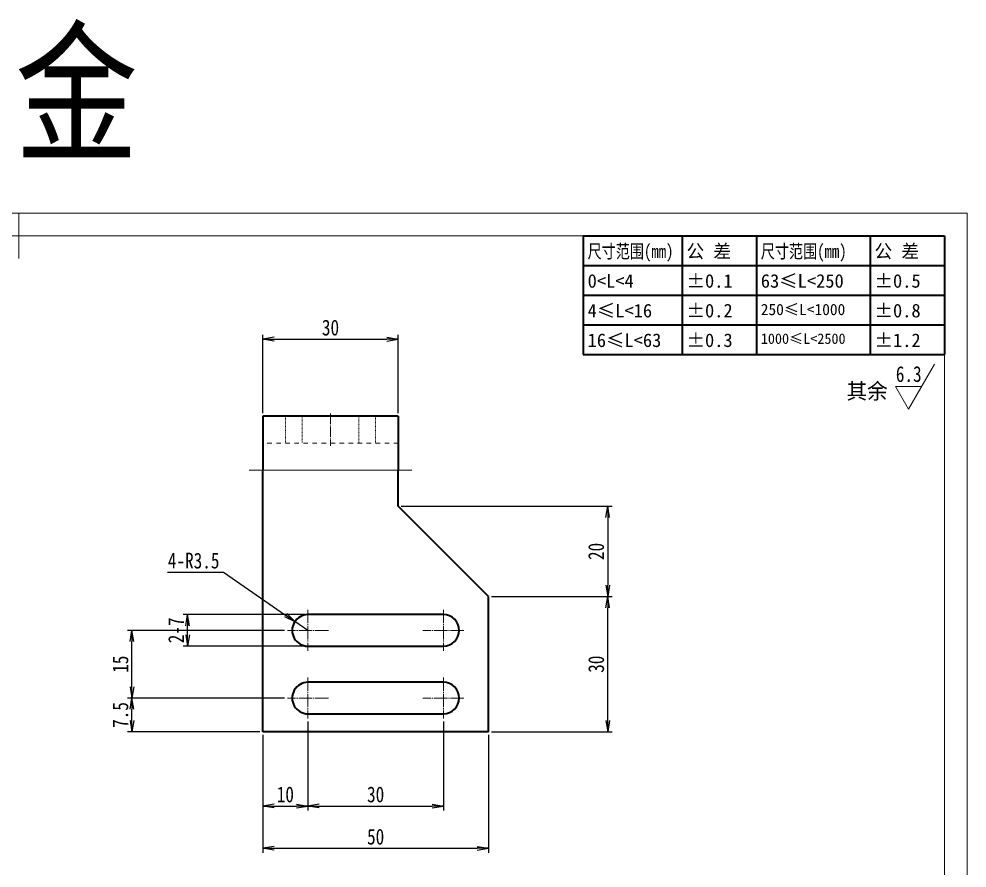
# Model space of a CAD drawing. Header units: millimetres. Extents: x -15766 to 80009, y -9701 to 15159.
# Drawn here: x -3214 to -3004, y 11286 to 11474.2 of the extents above; entities that cross this region are included whole.
import ezdxf
from ezdxf.enums import TextEntityAlignment as Align

# ---------------------------------------------------------------- set-up
doc = ezdxf.new("R2010")
doc.units = ezdxf.units.MM
doc.linetypes.add('CENTER-HOKUTO_1', pattern=[16, 13, -1, 1, -1])
doc.linetypes.add('HIDDEN-HOKUTO_1', pattern=[2, 1, -1])
doc.layers.get('DEFPOINTS').update_dxf_attribs({"lineweight": 18})
for name, color, linetype, lineweight in [('AM_7', 2, 'CENTER-HOKUTO_1', 18), ('AM_HID', 1, 'HIDDEN-HOKUTO_1', 18), ('AM_VIS', 7, 'Continuous', 18), ('CDRAFT0', 7, 'Continuous', 18), ('DIM', 253, 'Continuous', 20), ('title_frame', 7, 'Continuous', 18), ('word_dim', 9, 'Continuous', 18), ('尺寸线层', 3, 'Continuous', 18), ('粗实线层', 7, 'Continuous', 35), ('粗实线层_1', 7, 'Continuous', 15)]:
    doc.layers.add(name, color=color, linetype=linetype, lineweight=lineweight)
doc.styles.add('DIM', font='', dxfattribs={"width": 0.8})
doc.styles.get('DIM').set_extended_font_data('NSimSun')
doc.dimstyles.new('1-1$0', dxfattribs={"dimtxt": 3.5, "dimasz": 2.5, "dimexe": 1, "dimexo": 0.625, "dimgap": 0.8, "dimtad": 1, "dimdsep": 46, "dimtxsty": 'DIM', "dimblk": 'OPEN', "dimcen": 0, "dimdle": 5, "dimclrd": 256, "dimclre": 256, "dimclrt": 3, "dimazin": 3, "dimtfac": 0.5, "dimtmove": 0, "dimatfit": 3, "dimldrblk": 'OPEN', "dimfxl": 0, "dimtolj": 1, "dimarcsym": 0})
doc.dimstyles.new('1-1$4', dxfattribs={"dimtxt": 3.5, "dimasz": 2.5, "dimexe": 1, "dimexo": 0.625, "dimgap": 0.8, "dimtad": 1, "dimtih": 1, "dimtoh": 1, "dimzin": 12, "dimdsep": 46, "dimtxsty": 'DIM', "dimblk": 'OPEN', "dimcen": 0, "dimdle": 5, "dimclrd": 256, "dimclre": 256, "dimclrt": 3, "dimazin": 3, "dimtfac": 0.5, "dimtmove": 0, "dimatfit": 3, "dimldrblk": 'OPEN', "dimfxl": 0, "dimtolj": 1, "dimarcsym": 0})

# ---------------------------------------------------------------- blocks, each defined once
blk = doc.blocks.new('*X3')
at = {"layer": 'CDRAFT0'}
for p, q in [((420, 297), (0, 297)), ((420, 0), (420, 297))]:
    blk.add_line(p, q, dxfattribs=at)
at = {"layer": '粗实线层_1'}
for p, q in [((210, 297), (210, 287)), ((415, 292), (25, 292)), ((415, 5), (415, 292))]:
    blk.add_line(p, q, dxfattribs=at)
blk = doc.blocks.new('自由公差_1')
at = {"layer": '粗实线层'}
for p, q in [((-80, 0), (0, 0)), ((-80, 0), (-80, -26.3)), ((-58.08, 0), (-58.08, -26.3)), ((-41.64, 0), (-41.64, -26.3)), ((-16.44, 0), (-16.44, -26.3)), ((0, 0), (0, -26.3)), ((-80, -6.58), (0, -6.58)), ((-80, -13.15), (0, -13.15)), ((-80, -19.73), (0, -19.73)), ((-80, -26.3), (0, -26.3))]:
    blk.add_line(p, q, dxfattribs=at)
at = {"layer": '尺寸线层', "linetype": 'Continuous', "attachment_point": 1, "line_spacing_factor": 0.9}
for s, insert, char_height, width in [('{\\W0.8;尺寸范围(mm)}', (-79.04, -1.92), 3, 22.6032), ('公 差', (-57.12, -1.92), 3, 22.6032), ('{\\W0.8;尺寸范围(mm)}', (-40.68, -1.92), 3, 22.6032), ('公 差', (-15.48, -1.92), 3, 22.6032), ('%%P0.1', (-57.12, -8.49), 3, 12.7119), ('63≤L<250', (-40.68, -8.49), 3, 22.6032), ('%%P0.5', (-15.48, -8.49), 3, 12.5771), ('0<L<4', (-79.04, -8.49), 3, 22.6032), ('4≤L<16', (-79.04, -15.07), 3, 22.6032), ('%%P0.2', (-57.12, -15.07), 3, 12.4769), ('250≤L<1000', (-40.68, -15.07), 2.5, 22.6032), ('%%P0.8', (-15.48, -15.07), 3, 13.0759), ('16≤L<63', (-79.04, -21.64), 3, 22.6032), ('%%P0.3', (-57.12, -21.64), 3, 12.7119), ('1000≤L<2500', (-40.68, -21.64), 2.3, 22.6032), ('%%P1.2', (-15.48, -21.64), 3, 12.8764)]:
    blk.add_mtext(s, dxfattribs=dict(at, insert=insert, char_height=char_height, width=width))
blk = doc.blocks.new('_OPEN')
at = {"color": 0, "linetype": 'ByBlock', "lineweight": -2}
for p, q in [((-1, 0.166667), (0, 0)), ((-1, -0.166667), (0, 0)), ((0, 0), (-1, 0))]:
    blk.add_line(p, q, dxfattribs=at)
blk = doc.blocks.new('*D183')
at = {"layer": 'DEFPOINTS', "color": 0, "transparency": 16777216}
for p in [(-3130, 11403.2), (-3160, 11386.16), (-3130, 11386.16)]:
    blk.add_point(p, dxfattribs=at)
at = {"layer": 'DIM', "linetype": 'Continuous', "lineweight": -2, "transparency": 16777216}
for p, q in [((-3160, 11386.78), (-3160, 11404.2)), ((-3157.5, 11403.2), (-3132.5, 11403.2)), ((-3130, 11386.78), (-3130, 11404.2))]:
    blk.add_line(p, q, dxfattribs=at)
at = {"layer": 'DIM', "lineweight": -2, "transparency": 16777216, "xscale": 2.5, "yscale": 2.5, "zscale": 2.5, "rotation": 180}
blk.add_blockref('_OPEN', (-3160, 11403.2), dxfattribs=at)
at = {"layer": 'DIM', "lineweight": -2, "transparency": 16777216, "xscale": 2.5, "yscale": 2.5, "zscale": 2.5}
blk.add_blockref('_OPEN', (-3130, 11403.2), dxfattribs=at)
at = {"layer": 'DIM', "color": 3, "transparency": 16777216, "insert": (-3145, 11405.75), "char_height": 3.5, "attachment_point": 5, "style": 'DIM'}
blk.add_mtext('\\A1;30', dxfattribs=at)
blk = doc.blocks.new('*D184')
at = {"layer": 'DEFPOINTS', "color": 0, "transparency": 16777216}
for p in [(-3160, 11316.16), (-3110, 11316.16), (-3110, 11290.35)]:
    blk.add_point(p, dxfattribs=at)
at = {"layer": 'DIM', "linetype": 'Continuous', "lineweight": -2, "transparency": 16777216}
for p, q in [((-3160, 11315.53), (-3160, 11289.35)), ((-3110, 11315.53), (-3110, 11289.35)), ((-3157.5, 11290.35), (-3112.5, 11290.35))]:
    blk.add_line(p, q, dxfattribs=at)
at = {"layer": 'DIM', "lineweight": -2, "transparency": 16777216, "xscale": 2.5, "yscale": 2.5, "zscale": 2.5, "rotation": 180}
blk.add_blockref('_OPEN', (-3160, 11290.35), dxfattribs=at)
at = {"layer": 'DIM', "lineweight": -2, "transparency": 16777216, "xscale": 2.5, "yscale": 2.5, "zscale": 2.5}
blk.add_blockref('_OPEN', (-3110, 11290.35), dxfattribs=at)
at = {"layer": 'DIM', "color": 3, "transparency": 16777216, "insert": (-3135, 11292.9), "char_height": 3.5, "attachment_point": 5, "style": 'DIM'}
blk.add_mtext('\\A1;50', dxfattribs=at)
blk = doc.blocks.new('*D185')
at = {"layer": 'DEFPOINTS', "color": 0, "transparency": 16777216}
for p in [(-3150, 11319.11), (-3160, 11316.16), (-3150, 11299.72)]:
    blk.add_point(p, dxfattribs=at)
at = {"layer": 'DIM', "linetype": 'Continuous', "lineweight": -2, "transparency": 16777216}
for p, q in [((-3150, 11318.48), (-3150, 11298.72)), ((-3160, 11315.53), (-3160, 11298.72)), ((-3157.5, 11299.72), (-3152.5, 11299.72))]:
    blk.add_line(p, q, dxfattribs=at)
at = {"layer": 'DIM', "lineweight": -2, "transparency": 16777216, "xscale": 2.5, "yscale": 2.5, "zscale": 2.5, "rotation": 180}
blk.add_blockref('_OPEN', (-3160, 11299.72), dxfattribs=at)
at = {"layer": 'DIM', "lineweight": -2, "transparency": 16777216, "xscale": 2.5, "yscale": 2.5, "zscale": 2.5}
blk.add_blockref('_OPEN', (-3150, 11299.72), dxfattribs=at)
at = {"layer": 'DIM', "color": 3, "transparency": 16777216, "insert": (-3155, 11302.27), "char_height": 3.5, "attachment_point": 5, "style": 'DIM'}
blk.add_mtext('\\A1;10', dxfattribs=at)
blk = doc.blocks.new('*D186')
at = {"layer": 'DEFPOINTS', "color": 0, "transparency": 16777216}
for p in [(-3150, 11319.11), (-3120, 11319.11), (-3120, 11299.72)]:
    blk.add_point(p, dxfattribs=at)
at = {"layer": 'DIM', "linetype": 'Continuous', "lineweight": -2, "transparency": 16777216}
for p, q in [((-3150, 11318.48), (-3150, 11298.72)), ((-3120, 11318.48), (-3120, 11298.72)), ((-3147.5, 11299.72), (-3122.5, 11299.72))]:
    blk.add_line(p, q, dxfattribs=at)
at = {"layer": 'DIM', "lineweight": -2, "transparency": 16777216, "xscale": 2.5, "yscale": 2.5, "zscale": 2.5, "rotation": 180}
blk.add_blockref('_OPEN', (-3150, 11299.72), dxfattribs=at)
at = {"layer": 'DIM', "lineweight": -2, "transparency": 16777216, "xscale": 2.5, "yscale": 2.5, "zscale": 2.5}
blk.add_blockref('_OPEN', (-3120, 11299.72), dxfattribs=at)
at = {"layer": 'DIM', "color": 3, "transparency": 16777216, "insert": (-3135, 11302.27), "char_height": 3.5, "attachment_point": 5, "style": 'DIM'}
blk.add_mtext('\\A1;30', dxfattribs=at)
blk = doc.blocks.new('*D187')
at = {"layer": 'DEFPOINTS', "color": 0, "transparency": 16777216}
for p in [(-3188.97, 11323.66), (-3154.55, 11323.66), (-3160, 11316.16)]:
    blk.add_point(p, dxfattribs=at)
at = {"layer": 'DIM', "linetype": 'Continuous', "lineweight": -2, "transparency": 16777216}
for p, q in [((-3155.17, 11323.66), (-3189.97, 11323.66)), ((-3188.97, 11318.66), (-3188.97, 11321.16)), ((-3160.62, 11316.16), (-3189.97, 11316.16))]:
    blk.add_line(p, q, dxfattribs=at)
at = {"layer": 'DIM', "lineweight": -2, "transparency": 16777216, "xscale": 2.5, "yscale": 2.5, "zscale": 2.5}
for p, rotation in [((-3188.97, 11323.66), 90), ((-3188.97, 11316.16), 270)]:
    blk.add_blockref('_OPEN', p, dxfattribs=dict(at, rotation=rotation))
at = {"layer": 'DIM', "color": 3, "transparency": 16777216, "insert": (-3191.52, 11319.91), "char_height": 3.5, "attachment_point": 5, "rotation": 90, "style": 'DIM'}
blk.add_mtext('\\A1;7.5', dxfattribs=at)
blk = doc.blocks.new('*D188')
at = {"layer": 'DEFPOINTS', "color": 0, "transparency": 16777216}
for p in [(-3188.97, 11338.66), (-3154.55, 11338.66), (-3154.55, 11323.66)]:
    blk.add_point(p, dxfattribs=at)
at = {"layer": 'DIM', "linetype": 'Continuous', "lineweight": -2, "transparency": 16777216}
for p, q in [((-3155.17, 11338.66), (-3189.97, 11338.66)), ((-3188.97, 11326.16), (-3188.97, 11336.16)), ((-3155.17, 11323.66), (-3189.97, 11323.66))]:
    blk.add_line(p, q, dxfattribs=at)
at = {"layer": 'DIM', "lineweight": -2, "transparency": 16777216, "xscale": 2.5, "yscale": 2.5, "zscale": 2.5}
for p, rotation in [((-3188.97, 11338.66), 90), ((-3188.97, 11323.66), 270)]:
    blk.add_blockref('_OPEN', p, dxfattribs=dict(at, rotation=rotation))
at = {"layer": 'DIM', "color": 3, "transparency": 16777216, "insert": (-3191.52, 11331.16), "char_height": 3.5, "attachment_point": 5, "rotation": 90, "style": 'DIM'}
blk.add_mtext('\\A1;15', dxfattribs=at)
blk = doc.blocks.new('*D189')
at = {"layer": 'DEFPOINTS', "color": 0, "transparency": 16777216}
for p in [(-3152.88, 11340.64), (-3150, 11338.66)]:
    blk.add_point(p, dxfattribs=at)
at = {"layer": 'DIM', "linetype": 'Continuous', "lineweight": -2, "transparency": 16777216}
for p, q in [((-3181.09, 11351.55), (-3168.7, 11351.55)), ((-3168.7, 11351.55), (-3154.94, 11342.06)), ((-3150, 11338.66), (-3152.88, 11340.64))]:
    blk.add_line(p, q, dxfattribs=at)
at = {"layer": 'DIM', "lineweight": -2, "transparency": 16777216, "xscale": 2.5, "yscale": 2.5, "zscale": 2.5, "rotation": 325.4400023012152}
blk.add_blockref('_OPEN', (-3152.88, 11340.64), dxfattribs=at)
at = {"layer": 'DIM', "color": 3, "transparency": 16777216, "insert": (-3175.31, 11354.1), "char_height": 3.5, "attachment_point": 5, "style": 'DIM'}
blk.add_mtext('\\A1;4-R3.5', dxfattribs=at)
blk = doc.blocks.new('*D190')
at = {"layer": 'DEFPOINTS', "color": 0, "transparency": 16777216}
for p in [(-3176.65, 11342.16), (-3150, 11342.16), (-3150, 11335.16)]:
    blk.add_point(p, dxfattribs=at)
at = {"layer": 'DIM', "linetype": 'Continuous', "lineweight": -2, "transparency": 16777216}
for p, q in [((-3150.62, 11342.16), (-3177.65, 11342.16)), ((-3176.65, 11337.66), (-3176.65, 11339.66)), ((-3150.62, 11335.16), (-3177.65, 11335.16))]:
    blk.add_line(p, q, dxfattribs=at)
at = {"layer": 'DIM', "lineweight": -2, "transparency": 16777216, "xscale": 2.5, "yscale": 2.5, "zscale": 2.5}
for p, rotation in [((-3176.65, 11342.16), 90), ((-3176.65, 11335.16), 270)]:
    blk.add_blockref('_OPEN', p, dxfattribs=dict(at, rotation=rotation))
at = {"layer": 'DIM', "color": 3, "transparency": 16777216, "insert": (-3179.2, 11338.66), "char_height": 3.5, "attachment_point": 5, "rotation": 90, "style": 'DIM'}
blk.add_mtext('\\A1;2-7', dxfattribs=at)
blk = doc.blocks.new('*D191')
at = {"layer": 'DEFPOINTS', "color": 0, "transparency": 16777216}
for p in [(-3110, 11346.16), (-3083.59, 11346.16), (-3110, 11316.16)]:
    blk.add_point(p, dxfattribs=at)
at = {"layer": 'DIM', "linetype": 'Continuous', "lineweight": -2, "transparency": 16777216}
for p, q in [((-3109.37, 11346.16), (-3082.59, 11346.16)), ((-3083.59, 11318.66), (-3083.59, 11343.66)), ((-3109.37, 11316.16), (-3082.59, 11316.16))]:
    blk.add_line(p, q, dxfattribs=at)
at = {"layer": 'DIM', "lineweight": -2, "transparency": 16777216, "xscale": 2.5, "yscale": 2.5, "zscale": 2.5}
for p, rotation in [((-3083.59, 11346.16), 90), ((-3083.59, 11316.16), 270)]:
    blk.add_blockref('_OPEN', p, dxfattribs=dict(at, rotation=rotation))
at = {"layer": 'DIM', "color": 3, "transparency": 16777216, "insert": (-3086.14, 11331.16), "char_height": 3.5, "attachment_point": 5, "rotation": 90, "style": 'DIM'}
blk.add_mtext('\\A1;30', dxfattribs=at)
blk = doc.blocks.new('*D192')
at = {"layer": 'DEFPOINTS', "color": 0, "transparency": 16777216}
for p in [(-3130, 11366.16), (-3110, 11346.16), (-3083.59, 11346.16)]:
    blk.add_point(p, dxfattribs=at)
at = {"layer": 'DIM', "linetype": 'Continuous', "lineweight": -2, "transparency": 16777216}
for p, q in [((-3129.37, 11366.16), (-3082.59, 11366.16)), ((-3083.59, 11363.66), (-3083.59, 11348.66)), ((-3109.37, 11346.16), (-3082.59, 11346.16))]:
    blk.add_line(p, q, dxfattribs=at)
at = {"layer": 'DIM', "lineweight": -2, "transparency": 16777216, "xscale": 2.5, "yscale": 2.5, "zscale": 2.5}
for p, rotation in [((-3083.59, 11366.16), 90), ((-3083.59, 11346.16), 270)]:
    blk.add_blockref('_OPEN', p, dxfattribs=dict(at, rotation=rotation))
at = {"layer": 'DIM', "color": 3, "transparency": 16777216, "insert": (-3086.14, 11356.16), "char_height": 3.5, "attachment_point": 5, "rotation": 90, "style": 'DIM'}
blk.add_mtext('\\A1;20', dxfattribs=at)

msp = doc.modelspace()

# ---------------------------------------------------------------- linework, layer by layer
at = {"color": 7, "lineweight": 13}
msp.add_line((-3129.99629, 11374.15918), (-3159.99629, 11374.15918), dxfattribs=at)
at = {"layer": 'AM_7', "color": 2, "lineweight": 13, "ltscale": 0.180014}
msp.add_line((-3144.99629, 11386.75922), (-3144.99629, 11379.55866), dxfattribs=at)
at = {"layer": 'AM_7', "color": 2, "lineweight": 13}
msp.add_line((-3126.99629, 11374.15918), (-3162.99727, 11374.15918), dxfattribs=at)
at = {"layer": 'AM_7', "color": 2, "lineweight": 13, "ltscale": 0.227499}
for p, q in [((-3149.99629, 11343.20917), (-3149.99629, 11334.1092)), ((-3149.99629, 11328.20917), (-3149.99629, 11319.1092))]:
    msp.add_line(p, q, dxfattribs=at)
at = {"layer": 'AM_7', "color": 2, "lineweight": 13, "ltscale": 0.227501}
for p, q in [((-3119.99629, 11343.20923), (-3119.99629, 11334.1092)), ((-3119.99629, 11328.20923), (-3119.99629, 11319.1092))]:
    msp.add_line(p, q, dxfattribs=at)
at = {"layer": 'AM_7', "color": 2, "lineweight": 13, "ltscale": 0.22749}
for p, q in [((-3145.44648, 11338.65918), (-3154.54609, 11338.65918)), ((-3115.44648, 11338.65924), (-3124.54609, 11338.65924)), ((-3145.44648, 11323.65918), (-3154.54609, 11323.65918)), ((-3115.44648, 11323.65924), (-3124.54609, 11323.65924))]:
    msp.add_line(p, q, dxfattribs=at)
at = {"layer": 'AM_HID', "color": 1, "lineweight": 13, "ltscale": 0.15}
for p, q in [((-3154.99629, 11380.15918), (-3154.99629, 11386.15918)), ((-3151.24629, 11386.15918), (-3151.24629, 11380.15918)), ((-3138.74629, 11386.15918), (-3138.74629, 11380.15918)), ((-3134.99629, 11380.15918), (-3134.99629, 11386.15918))]:
    msp.add_line(p, q, dxfattribs=at)
at = {"layer": 'AM_HID', "color": 1, "lineweight": 13}
for p, q in [((-3129.99629, 11380.15918), (-3159.99629, 11380.15918)), ((-3129.99629, 11374.15918), (-3159.99629, 11374.15918))]:
    msp.add_line(p, q, dxfattribs=at)
at = {"layer": 'AM_VIS', "color": 0, "lineweight": 35, "ltscale": 0.3}
for p, q in [((-3159.99629, 11386.15918), (-3159.99629, 11374.15918)), ((-3129.99629, 11386.15918), (-3129.99629, 11374.15918))]:
    msp.add_line(p, q, dxfattribs=at)
at = {"layer": 'AM_VIS', "color": 0, "lineweight": 35}
for p, q in [((-3129.99629, 11386.15918), (-3159.99629, 11386.15918)), ((-3159.99629, 11316.15918), (-3159.99629, 11374.15918)), ((-3109.99629, 11346.15924), (-3129.99629, 11366.15918)), ((-3109.99629, 11316.15924), (-3109.99629, 11346.15924)), ((-3119.99629, 11342.15924), (-3149.99629, 11342.15918)), ((-3149.99629, 11335.15918), (-3119.99629, 11335.15924)), ((-3119.99629, 11327.15924), (-3149.99629, 11327.15918)), ((-3149.99629, 11320.15918), (-3119.99629, 11320.15924)), ((-3109.99629, 11316.15924), (-3159.99629, 11316.15918))]:
    msp.add_line(p, q, dxfattribs=at)
at = {"layer": 'AM_VIS', "color": 0, "lineweight": 35, "ltscale": 0.2}
msp.add_line((-3129.99629, 11366.15918), (-3129.99629, 11374.15918), dxfattribs=at)
at = {"layer": 'AM_VIS', "color": 0, "lineweight": 35}
for centre, start, end in [((-3149.99629, 11338.65918), 90.0000776, 270.0000795), ((-3119.99629, 11338.65924), 270.0000795, 90.0000776), ((-3149.99629, 11323.65918), 90.0000776, 270.0000795), ((-3119.99629, 11323.65924), 270.0000795, 90.0000776)]:
    msp.add_arc(centre, 3.5, start, end, dxfattribs=at)
at = {"layer": 'DIM'}
for p, q in [((-3016.95142, 11387.67681), (-3011.17791, 11397.67681)), ((-3014.06466, 11392.67681), (-3019.83817, 11392.67681)), ((-3019.83817, 11392.67681), (-3016.95142, 11387.67681))]:
    msp.add_line(p, q, dxfattribs=at)

# ---------------------------------------------------------------- block references
at = {"layer": 'title_frame'}
for name, p in [('*X3', (-3424.00653, 11134.10436)), ('自由公差_1', (-3009.00653, 11426.10436))]:
    msp.add_blockref(name, p, dxfattribs=at)

# ---------------------------------------------------------------- texts
at = {"layer": 'DIM', "insert": (-3242.16651, 11470.22862), "char_height": 25, "width": 104.980501, "attachment_point": 1, "style": 'DIM'}
msp.add_mtext('{\\C3;钣金}', dxfattribs=at)
at = {"layer": 'DIM', "color": 2, "style": 'DIM', "width": 0.8}
msp.add_attdef('6.3', text='0.0', height=3.5, dxfattribs=at).set_placement((-3014.06466, 11392.67681), align=Align.BOTTOM_RIGHT)
at = {"layer": 'word_dim', "linetype": 'Continuous', "insert": (-3030.69138, 11393.44267), "char_height": 3.5, "width": 10.860604, "attachment_point": 1}
msp.add_mtext('{\\C3;其余}', dxfattribs=at)

# ---------------------------------------------------------------- dimensions: what is measured, and where the dimension line sits
at = {"layer": 'DIM'}
for base, p1, p2, picture, middle in [((-3129.99629, 11403.20071), (-3159.99629, 11386.15918), (-3129.99629, 11386.15918), '*D183', (-3144.99629, 11405.75071)), ((-3149.99629, 11299.71793), (-3159.99629, 11316.15918), (-3149.99629, 11319.1092), '*D185', (-3154.99629, 11302.26793)), ((-3119.99629, 11299.71793), (-3149.99629, 11319.1092), (-3119.99629, 11319.1092), '*D186', (-3134.99629, 11302.26793)), ((-3109.99629, 11290.35125), (-3159.99629, 11316.15918), (-3109.99629, 11316.15924), '*D184', (-3134.99629, 11292.90125))]:
    dim = msp.add_linear_dim(base=base, p1=p1, p2=p2, dimstyle='1-1$0', dxfattribs=at)
    dim.commit()
    dim.dimension.update_dxf_attribs({"geometry": picture, "text_midpoint": middle})
for base, p1, p2, picture, middle in [((-3083.59131, 11346.15924), (-3129.99629, 11366.15918), (-3109.99629, 11346.15924), '*D192', (-3086.14131, 11356.15921)), ((-3083.59131, 11346.15924), (-3109.99629, 11316.15924), (-3109.99629, 11346.15924), '*D191', (-3086.14131, 11331.15924)), ((-3188.96836, 11338.65918), (-3154.54609, 11323.65918), (-3154.54609, 11338.65918), '*D188', (-3191.51836, 11331.15918)), ((-3188.96836, 11323.65918), (-3159.99629, 11316.15918), (-3154.54609, 11323.65918), '*D187', (-3191.51836, 11319.90918))]:
    dim = msp.add_linear_dim(base=base, p1=p1, p2=p2, angle=90, dimstyle='1-1$0', dxfattribs=at)
    dim.commit()
    dim.dimension.update_dxf_attribs({"geometry": picture, "text_midpoint": middle})
dim = msp.add_radius_dim(center=(-3149.99629, 11338.65918), mpoint=(-3152.87865, 11340.64462), text='4-<>', dimstyle='1-1$4', dxfattribs=at)
dim.commit()
dim.dimension.update_dxf_attribs({"geometry": '*D189', "text_midpoint": (-3175.31497, 11351.54536), "dimtype": 164})
dim = msp.add_linear_dim(base=(-3176.64752, 11342.15918), p1=(-3149.99628, 11335.15918), p2=(-3149.9963, 11342.15918), angle=90, text='2-<>', dimstyle='1-1$0', dxfattribs=at)
dim.commit()
dim.dimension.update_dxf_attribs({"geometry": '*D190', "text_midpoint": (-3176.64752, 11338.65918), "dimtype": 160})

doc.saveas('drawing.dxf')
